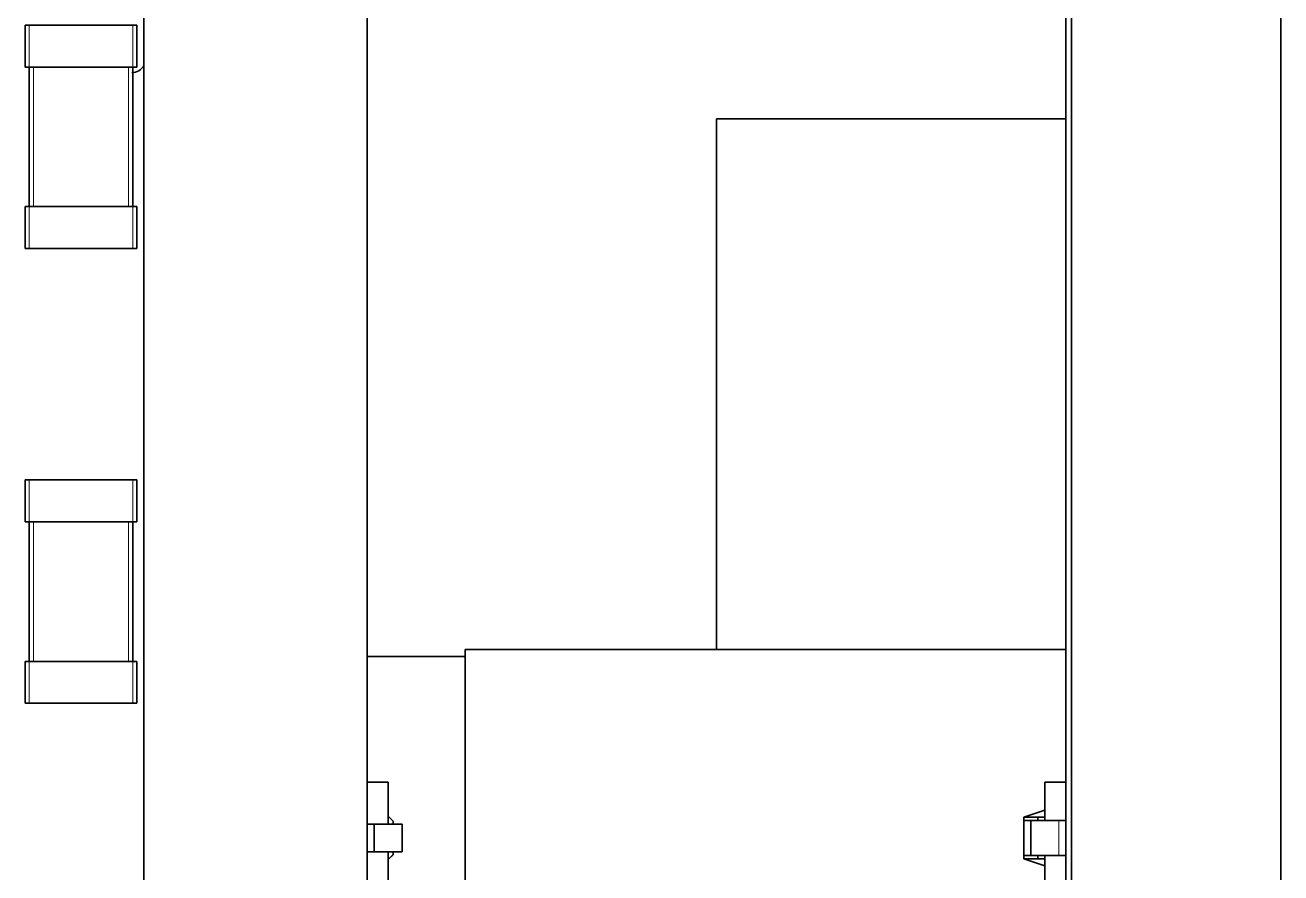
# Model space of a CAD drawing. Extents: x 383 to 866, y 155 to 681.
# Drawn here: x 581.69 to 590.68, y 201.61 to 207.68 of the extents above; entities that cross this region are included whole.
import ezdxf

# ---------------------------------------------------------------- set-up
doc = ezdxf.new("R2010")
doc.units = 0

msp = doc.modelspace()

# ---------------------------------------------------------------- linework, layer by layer
at = {"color": 7, "lineweight": 35}
for p, q in [((582.5395, 183.1066), (582.5395, 212.1066)), ((584.1395, 183.1066), (584.1395, 212.1066)), ((589.1395, 212.1066), (589.1395, 183.1066)), ((589.1803, 183.1066), (589.1803, 212.1066)), ((590.6803, 212.1066), (590.6803, 183.1066)), ((590.6803, 183.1066), (590.6803, 212.1066))]:
    msp.add_line(p, q, dxfattribs=at)
at = {"color": 7, "lineweight": 35, "ltscale": 0.000750732}
for p, q in [((581.6895, 207.6772), (581.7195, 207.6772)), ((581.6895, 207.3772), (581.7195, 207.3772)), ((581.6895, 206.3772), (581.7195, 206.3772)), ((581.6895, 206.0772), (581.7195, 206.0772)), ((581.6895, 204.4214), (581.7195, 204.4214)), ((581.6895, 204.1214), (581.7195, 204.1214)), ((581.6895, 203.1214), (581.7195, 203.1214)), ((581.6895, 202.8214), (581.7195, 202.8214))]:
    msp.add_line(p, q, dxfattribs=at)
at = {"color": 7, "lineweight": 35, "ltscale": 0.0075}
for p, q in [((581.6895, 207.3772), (581.6895, 207.6772)), ((582.4894, 207.3772), (582.4894, 207.6772)), ((581.6895, 206.0772), (581.6895, 206.3772)), ((582.4894, 206.0772), (582.4894, 206.3772)), ((581.6895, 204.1214), (581.6895, 204.4214)), ((582.4894, 204.1214), (582.4894, 204.4214)), ((581.6895, 202.8214), (581.6895, 203.1214)), ((582.4894, 202.8214), (582.4894, 203.1214)), ((588.8395, 202.0066), (588.8395, 201.7066))]:
    msp.add_line(p, q, dxfattribs=at)
at = {"color": 7, "lineweight": 13, "ltscale": 0.0075}
for p, q in [((581.7195, 207.3772), (581.7195, 207.6772)), ((582.4595, 207.3772), (582.4595, 207.6772)), ((581.7195, 206.0772), (581.7195, 206.3772)), ((582.4595, 206.0772), (582.4595, 206.3772)), ((581.7195, 204.1214), (581.7195, 204.4214)), ((582.4595, 204.1214), (582.4595, 204.4214)), ((581.7195, 202.8214), (581.7195, 203.1214)), ((582.4595, 202.8214), (582.4595, 203.1214))]:
    msp.add_line(p, q, dxfattribs=at)
at = {"color": 7, "lineweight": 35, "ltscale": 0.0185}
for p, q in [((582.4595, 207.6772), (581.7195, 207.6772)), ((582.4595, 207.3772), (581.7195, 207.3772)), ((582.4595, 206.3772), (581.7195, 206.3772)), ((582.4595, 206.0772), (581.7195, 206.0772)), ((582.4595, 204.4214), (581.7195, 204.4214)), ((582.4595, 204.1214), (581.7195, 204.1214)), ((582.4595, 203.1214), (581.7195, 203.1214)), ((582.4595, 202.8214), (581.7195, 202.8214))]:
    msp.add_line(p, q, dxfattribs=at)
at = {"color": 7, "lineweight": 35, "ltscale": 0.000749207}
for p, q in [((582.4894, 207.6772), (582.4595, 207.6772)), ((582.4894, 207.3772), (582.4595, 207.3772)), ((582.4894, 206.3772), (582.4595, 206.3772)), ((582.4894, 206.0772), (582.4595, 206.0772)), ((582.4894, 204.4214), (582.4595, 204.4214)), ((582.4894, 204.1214), (582.4595, 204.1214)), ((582.4894, 203.1214), (582.4595, 203.1214)), ((582.4894, 202.8214), (582.4595, 202.8214))]:
    msp.add_line(p, q, dxfattribs=at)
at = {"color": 7, "lineweight": 35, "ltscale": 0.025}
for p, q in [((581.7195, 206.3772), (581.7195, 207.3772)), ((582.4595, 206.3772), (582.4595, 207.3772)), ((581.7195, 203.1214), (581.7195, 204.1214)), ((582.4595, 203.1214), (582.4595, 204.1214))]:
    msp.add_line(p, q, dxfattribs=at)
at = {"color": 7, "lineweight": 13, "ltscale": 0.025}
for p, q in [((581.7495, 206.3772), (581.7495, 207.3772)), ((582.4294, 206.3772), (582.4294, 207.3772)), ((581.7495, 203.1214), (581.7495, 204.1214)), ((582.4294, 203.1214), (582.4294, 204.1214))]:
    msp.add_line(p, q, dxfattribs=at)
at = {"color": 7, "lineweight": 35, "ltscale": 0.095}
for p, q in [((586.6395, 203.2066), (586.6395, 207.0066)), ((589.1395, 207.0066), (589.1395, 203.2066))]:
    msp.add_line(p, q, dxfattribs=at)
at = {"color": 7, "lineweight": 35, "ltscale": 0.0625}
msp.add_line((586.6395, 207.0066), (589.1395, 207.0066), dxfattribs=at)
at = {"color": 7, "lineweight": 35, "ltscale": 0.1075}
msp.add_line((584.8395, 203.2066), (589.1395, 203.2066), dxfattribs=at)
at = {"color": 7, "lineweight": 35, "ltscale": 0.28}
msp.add_line((584.8395, 203.2066), (584.8395, 192.0066), dxfattribs=at)
at = {"color": 7, "lineweight": 35, "ltscale": 0.02375}
msp.add_line((589.1395, 203.2066), (589.1395, 202.2566), dxfattribs=at)
at = {"color": 7, "lineweight": 35, "ltscale": 0.0175}
msp.add_line((584.1395, 203.1566), (584.8395, 203.1566), dxfattribs=at)
msp.add_line((584.1395, 203.1566), (584.8395, 203.1566), dxfattribs=at)
at = {"color": 7, "lineweight": 35, "ltscale": 0.2775}
msp.add_line((584.8395, 192.0566), (584.8395, 203.1566), dxfattribs=at)
msp.add_line((584.8395, 192.0566), (584.8395, 203.1566), dxfattribs=at)
at = {"color": 7, "lineweight": 35, "ltscale": 0.003751}
for p, q in [((584.1395, 202.2566), (584.2895, 202.2566)), ((584.1395, 202.2566), (584.2895, 202.2566)), ((584.2895, 202.2566), (584.1395, 202.2566)), ((584.2895, 202.2566), (584.1395, 202.2566)), ((584.1395, 202.2566), (584.2895, 202.2566)), ((589.1395, 202.2566), (588.9894, 202.2566))]:
    msp.add_line(p, q, dxfattribs=at)
at = {"color": 7, "lineweight": 35, "ltscale": 0.006125}
for p, q in [((584.2895, 202.2566), (584.2895, 202.0116)), ((584.2895, 202.2566), (584.2895, 202.0116)), ((584.2895, 202.0116), (584.2895, 202.2566))]:
    msp.add_line(p, q, dxfattribs=at)
at = {"color": 7, "lineweight": 35, "ltscale": 0.0025}
for p, q in [((584.2895, 202.1566), (584.2895, 202.2566)), ((584.2895, 202.2566), (584.2895, 202.1566)), ((588.9894, 201.6566), (588.9894, 201.5566))]:
    msp.add_line(p, q, dxfattribs=at)
at = {"color": 7, "lineweight": 35, "ltscale": 0.005}
for p, q in [((588.9894, 202.2566), (588.9894, 202.0566)), ((584.1895, 201.9566), (584.3895, 201.9566)), ((584.1895, 201.9566), (584.1895, 201.7566)), ((584.1895, 201.9566), (584.3895, 201.9566)), ((584.1895, 201.9566), (584.1895, 201.7566)), ((584.3895, 201.9566), (584.3895, 201.7566)), ((584.3895, 201.9566), (584.3895, 201.7566)), ((589.0895, 201.9816), (588.8895, 201.9816)), ((584.1895, 201.7566), (584.3895, 201.7566)), ((584.1895, 201.7566), (584.3895, 201.7566)), ((589.0895, 201.7316), (588.8895, 201.7316))]:
    msp.add_line(p, q, dxfattribs=at)
at = {"color": 7, "lineweight": 35, "ltscale": 0.006875}
msp.add_line((589.1395, 202.2566), (589.1395, 201.9816), dxfattribs=at)
at = {"color": 7, "lineweight": 35, "ltscale": 0.003952}
for p, q in [((588.8395, 202.0066), (588.9894, 202.0566)), ((588.9894, 201.6566), (588.8395, 201.7066))]:
    msp.add_line(p, q, dxfattribs=at)
at = {"color": 7, "lineweight": 35, "ltscale": 0.00125}
for p, q in [((588.9894, 202.0066), (588.9894, 202.0566)), ((584.1895, 201.9566), (584.1395, 201.9566)), ((584.1395, 201.9566), (584.1895, 201.9566)), ((588.8395, 201.9816), (588.8895, 201.9816)), ((589.1395, 201.9816), (589.0895, 201.9816)), ((584.1395, 201.7566), (584.1895, 201.7566)), ((584.1395, 201.7566), (584.1895, 201.7566)), ((584.1895, 201.7566), (584.1395, 201.7566)), ((588.8895, 201.7316), (588.8395, 201.7316)), ((588.9894, 201.6566), (588.9894, 201.7066)), ((589.0895, 201.7316), (589.1395, 201.7316))]:
    msp.add_line(p, q, dxfattribs=at)
at = {"color": 7, "lineweight": 35, "ltscale": 0.001237}
for p, q in [((584.3245, 201.9766), (584.2895, 202.0116)), ((584.3245, 201.9766), (584.2895, 202.0116)), ((584.3245, 201.9766), (584.2895, 202.0116)), ((584.2895, 201.7016), (584.3245, 201.7366)), ((584.2895, 201.7016), (584.3245, 201.7366))]:
    msp.add_line(p, q, dxfattribs=at)
at = {"color": 7, "lineweight": 35, "ltscale": 0.001375}
for p, q in [((584.2895, 202.0116), (584.2895, 201.9566)), ((584.2895, 202.0116), (584.2895, 201.9566)), ((584.2895, 201.9566), (584.2895, 202.0116)), ((584.2895, 201.7566), (584.2895, 201.7016)), ((584.2895, 201.7566), (584.2895, 201.7016))]:
    msp.add_line(p, q, dxfattribs=at)
at = {"color": 7, "lineweight": 35, "ltscale": 0.000500107}
for p, q in [((584.3245, 201.9766), (584.3245, 201.9566)), ((584.3245, 201.9766), (584.3245, 201.9566)), ((584.3245, 201.9766), (584.3245, 201.9566)), ((584.3245, 201.7566), (584.3245, 201.7366)), ((584.3245, 201.7566), (584.3245, 201.7366)), ((584.3245, 201.7566), (584.3245, 201.7366))]:
    msp.add_line(p, q, dxfattribs=at)
at = {"color": 7, "lineweight": 35, "ltscale": 0.003749}
for p, q in [((588.9894, 202.0066), (588.8395, 202.0066)), ((588.8395, 201.7066), (588.9894, 201.7066))]:
    msp.add_line(p, q, dxfattribs=at)
at = {"color": 7, "lineweight": 35, "ltscale": 0.00625}
for p, q in [((588.8895, 201.9816), (588.8895, 201.7316)), ((589.1395, 201.7316), (589.1395, 201.9816)), ((589.1395, 201.7316), (589.1395, 201.4816))]:
    msp.add_line(p, q, dxfattribs=at)
at = {"color": 7, "lineweight": 35, "ltscale": 0.000624847}
for p, q in [((588.9395, 202.0066), (588.9395, 201.9816)), ((588.9894, 202.0066), (588.9894, 201.9816))]:
    msp.add_line(p, q, dxfattribs=at)
at = {"color": 7, "lineweight": 13, "ltscale": 0.00625}
msp.add_line((589.0895, 201.9816), (589.0895, 201.7316), dxfattribs=at)
at = {"color": 7, "lineweight": 35, "ltscale": 0.003038}
msp.add_line((584.1395, 201.7566), (584.261, 201.7566), dxfattribs=at)
msp.add_line((584.1395, 201.7566), (584.261, 201.7566), dxfattribs=at)
at = {"color": 7, "lineweight": 35, "ltscale": 0.002504}
msp.add_line((584.1895, 201.7566), (584.2896, 201.7566), dxfattribs=at)
at = {"color": 7, "lineweight": 35, "ltscale": 0.000712585}
for p, q in [((584.2895, 201.7566), (584.261, 201.7566)), ((584.261, 201.7566), (584.2895, 201.7566))]:
    msp.add_line(p, q, dxfattribs=at)
at = {"color": 7, "lineweight": 35, "ltscale": 0.000874399}
msp.add_line((584.2895, 201.7566), (584.3245, 201.7562), dxfattribs=at)
at = {"color": 7, "lineweight": 35, "ltscale": 0.001376}
msp.add_line((584.2895, 201.7016), (584.2895, 201.7566), dxfattribs=at)
at = {"color": 7, "lineweight": 35, "ltscale": 0.001625}
msp.add_line((584.3245, 201.7566), (584.3895, 201.7566), dxfattribs=at)
at = {"color": 7, "lineweight": 35, "ltscale": 0.001271}
msp.add_line((584.2895, 201.7016), (584.3245, 201.7385), dxfattribs=at)
at = {"color": 7, "lineweight": 35, "ltscale": 0.00475}
for p, q in [((584.2895, 201.7016), (584.2895, 201.5116)), ((584.2895, 201.7016), (584.2895, 201.5116)), ((584.2895, 201.5116), (584.2895, 201.7016))]:
    msp.add_line(p, q, dxfattribs=at)
at = {"color": 7, "lineweight": 35, "ltscale": 0.000490387}
msp.add_line((584.3245, 201.7366), (584.3106, 201.7227), dxfattribs=at)
at = {"color": 7, "lineweight": 35, "ltscale": 0.000625229}
for p, q in [((588.9395, 201.7316), (588.9395, 201.7066)), ((588.9894, 201.7316), (588.9894, 201.7066))]:
    msp.add_line(p, q, dxfattribs=at)
at = {"color": 7, "lineweight": 35}
msp.add_arc((582.4543, 207.438), 0.1, 270, 328.45236, dxfattribs=at)

doc.saveas('drawing.dxf')
